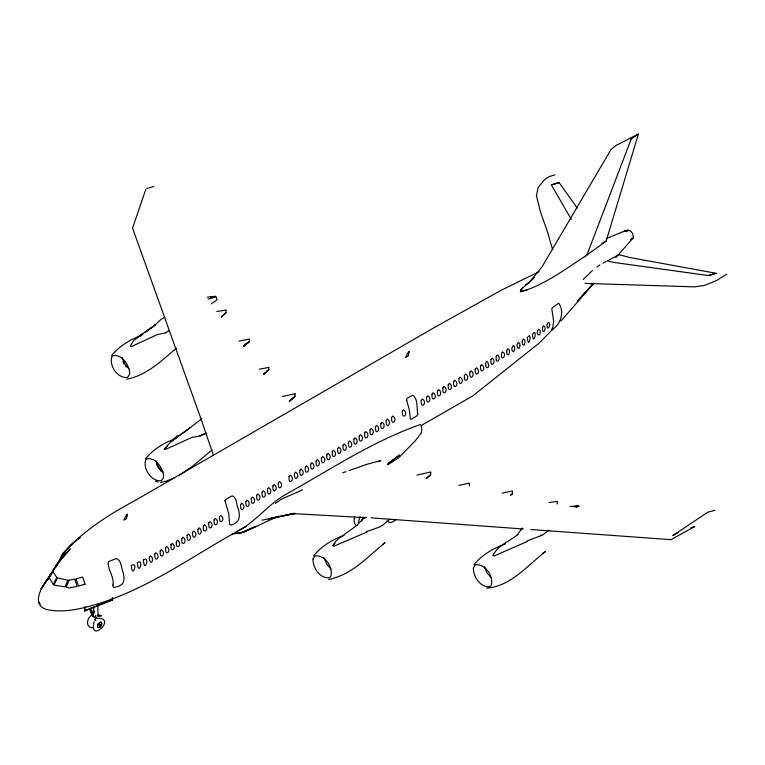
<?xml version="1.0" encoding="UTF-8"?>
<svg xmlns="http://www.w3.org/2000/svg" width="765" height="765" viewBox="0 0 765 765"><rect width="100%" height="100%" fill="white"/><g stroke="black" fill="none" stroke-linecap="round" stroke-linejoin="round"><path stroke-width="1.15" d="M295.214 393.899L294.927 396.595L289.218 401.3L295.06 396.251L289.772 401.003M430.819 472.187L430.609 474.816L426.478 478.221M93.55 613.559L93.856 606.769M626.841 231.671L627.491 230.37C631.383 229.787 634.07 234.606 633.085 238.068L615.787 257.69M112.474 597.953L112.551 599.98L84.58 610.986L84.647 607.477M84.58 610.986L85.011 606.473M97.968 615.882L97.91 604.484M354.568 517.111L354.023 520.659L354.568 523.595L356.174 525.421M358.23 523.088L359.98 516.786M361.778 521.042L362.887 517.322M94.258 612.727L94.564 611.034M557.149 504.087L557.322 501.457M93.99 611.407L93.081 615.127L93.493 613.96M584.565 256.715L606.129 241.166L638.383 134.095L616.217 145.34L611.159 149.28L542.222 266.526L529.562 282.075L534.228 277.58L520.573 289.878M638.383 134.095L631.221 138.953L586.841 255.175C565.67 268.716 544.948 284.991 520.43 291.867M70.045 546.248L80.115 537.269L78.164 539.249M94.124 621.754C88.606 644.656 117.647 617.508 97.356 618.35M143.065 333.54L133.454 340.827L130.318 346.048M50.796 573.262L47.354 580.109L54.717 567.707L49.065 577.097L49.352 576.6C42.161 585.311 29.453 606.004 48.319 609.858C62.692 612.516 77.227 609.705 91.102 605.784C147.894 590.437 195.142 553.535 246.445 526.377M55.396 567.611L62.443 554.023L70.093 546.153M58.044 562.897L70.141 549.012L58.044 562.897L52.546 571.073C60.158 561.835 64.107 549.815 73.909 542.289C92.116 525.259 113.316 512.196 135.185 500.444L433.688 327.908L501.314 290.184L539.182 271.651M167.172 446.454C155.878 458.225 178.886 431.843 178.455 436.002L171.781 441.051L189.691 428.046L179.393 435.534M365.919 517.111L362.132 519.665L357.006 525.392L357.561 524.962L339.287 538.13L335.835 541.161L332.718 545.684L335.06 543.38M55.711 567.305L65.78 550.609L62.443 554.023L73.909 542.289M493.014 555.447C497.671 545.206 509.71 541.41 517.838 534.41L517.283 534.84L522.409 527.965M49.008 577.192L41.109 588.811L49.008 577.192L45.087 582.94M145.771 189.357L132.565 228.171L200.411 417.202L213.473 455.481M469.308 485.947L469.366 483.126L458.943 485.326M492.956 555.323L494.018 556.031L527.429 541.4L526.76 541.075M93.531 613.922L92.718 614.391L92.527 615.882L93.837 617.192M54.965 567.248L61.649 558.555L57.251 564.149M100.923 615.28C101.506 616.332 101.496 615.06 97.872 615.232M593.956 283.117L560.994 320.946M111.547 355.649C119.436 346 130.394 339.287 142.08 335.204M145.407 458.885C153.306 449.237 164.265 442.524 175.94 438.441M313.468 555.916C321.357 546.258 332.316 539.564 343.992 535.462M473.86 564.828C481.979 554.845 493.406 548.142 505.445 543.934M593.2 283.672L577.652 300.932L593.248 283.729M583.188 279.474L592.406 270.542M553.2 328.845C561.204 323.49 564.302 311.623 559.014 303.571L558.268 303.456L552.206 307.846L551.794 308.792L553.631 321.147L552.885 326.885L551.536 329.983L553.2 328.845L539.067 343.179L472.732 395.935L420.712 425.799M522.514 287.965L520.343 291.255L527.047 289.954M221.898 316.595L225.971 312.579L226.086 310.227M389.758 519.206L382.443 525.373M244.102 346.163L249.39 341.42L249.543 339.067L238.9 341.123M263.456 374.506L268.773 369.753L268.926 367.401L259.345 369.199M95.214 619.172L94.984 619.784L95.874 620.128L94.85 619.793L95.118 619.095M176.495 348.123C161.654 360.611 146.507 375.586 126.694 379.191M212.048 449.887L193 465.904L178.685 475.696M512.445 493.712L512.56 490.92L502.108 493.081M510.781 495.137L512.521 493.645L510.877 495.012M426.248 478.546L430.609 474.816M541.897 535.51L549.06 530.269M91.896 615.194C86.684 617.651 85.221 627.73 92.622 627.721M396.165 519.359L393.353 521.625L390.552 522.6L386.488 521.156M630.465 239.694L633.085 238.068M189.118 428.467L201.826 418.809M597.082 266.995L599.884 264.862M387.501 464.106L399.617 454.965L388.276 463.341M275.39 503.533L280.803 499.469L302.471 489.839M382.06 525.354L380.042 526.827L366.473 531.675M244.743 344.996L249.39 341.42L243.547 346.459L249.314 341.678L244.733 345.015M726.75 274.138L716.585 280.516L710.742 282.926L704.211 285.441L694.429 286.865L585.015 283.394M211.322 303.877L217.069 299.823L216.189 296.791L208.185 299.105M142.988 333.597L137.26 337.528L154.607 325.45L155.161 325.02L144.881 332.469L154.607 325.45L161.08 319.359L164.762 317.255M387.788 464.795L398.642 457.853L415.28 440.793L421.257 432.971L421.831 429.873L421.352 426.172M525.565 284.953L529.37 282.591M383.102 543.925L385.091 542.71C367.793 556.624 351.393 575.184 328.606 579.449M542.5 553.449L545.474 551.622C527.63 565.268 510.542 586.631 486.617 588.084M239.34 530.212C255.586 521.338 267.1 506.134 282.648 496.246C326.827 471.689 369.418 443.05 417.193 425.665M94.277 617.097L95.51 616.399M378.742 461.716L380.779 460.597L366.846 464.317L349.27 470.475M603.021 263.17L606.148 261.467M608.175 260.387L618.942 254.716L630.064 257.556L716.164 273.306L708.4 275.543L615.376 262.644L607.2 260.903M602.007 243.337L606.129 241.166M164.848 448.567L165.89 449.256L191.939 437.408L200.621 435.849L206.311 433.124M173.971 478.039L166.273 481.204L160.564 482.428M166.464 332.029L169.553 330.7M84.322 610.862L111.212 600.267M678.335 532.593L672.818 535.586L707.692 512.263L714.816 510.284M606.234 238.575L623.226 231.604L628.237 230.227L623.226 231.604L627.491 230.37M236.261 531.627L238.336 530.776M274.559 517.934L278.938 516.174M200.985 435.132L205.096 433.506M279.187 516.605C264.365 520.908 251.656 530.996 236.328 533.473L243.93 532.23L255.692 526.358L241.185 532.689L243.93 532.23L232.216 534.113M527.86 540.673L541.496 535.471L540.932 534.907M690.699 528.003L694.859 526.502L671.01 539.66L530.853 529.533M367.133 531.991L333.731 546.267L332.718 545.483M342.682 472.789L345.981 471.632M418.197 425.321L420.387 424.556M100.655 622.251L98.302 624.144A3.079 1.779 -60 0 0 98.302 627.683L100.655 626.86L101.994 623.781L101.353 622.385L100.33 622.06L97.977 623.963A3.079 1.779 -60 0 0 97.518 625.034M575.663 507.252L578.904 506.201M513.325 345.503L511.861 348.151A12.479 7.899 -68.8 0 0 512.158 350.819L513.65 351.737L514.749 349.223A12.479 7.899 -68.8 0 0 514.453 346.564L513.334 345.503M153.956 186.478L146.842 188.458M576.523 506.812L578.789 506.143M571.312 219.402L551.345 184.872L559.11 182.606L577.202 207.975M551.345 184.872L559.11 182.625M708.4 275.543L716.164 273.306M554.807 174.869L549.308 176.591L545.55 178.867L543.045 181.42L538.111 187.54L536.418 195.706L540.511 211.943L547.434 231.728L552.636 249.715M416.973 475.075L430.59 472.053M282.428 396.509L294.984 393.765M216.858 311.498L225.866 310.093M549.107 502.5L557.207 501.438M573.673 506.755L578.149 505.761L569.973 506.573M212.163 297.145L215.548 296.418M631.794 238.661L632.512 238.508M262.079 520.21L294.774 513.382L291.886 513.554L366.598 517.695M294.774 513.382L268.41 518.766L295.204 513.554M130.318 345.847L131.322 346.622L157.427 334.525L166.101 332.785L165.441 332.469M210.729 297.136L215.434 296.351L207.286 297.174M98.044 616.542L101.114 616.074M290.212 513.784L292.546 513.688M371.159 517.867L523.356 528.998M155.553 480.994L158.164 482.141M112.551 599.98L112.216 597.828M199.952 435.534L200.621 435.849M630.064 138.322L631.221 138.953M94.85 617.824L96.294 618.149L96.677 617.116M129.017 368.883L124.638 363.652L122.113 357.532M162.888 472.12L158.508 466.889L155.974 460.769M491.321 578.053L486.942 572.822L484.427 566.712M330.929 569.141L326.55 563.91L324.035 557.8M161.415 471.603L157.963 467.224M40.249 604.082L38.384 601.816M101.028 622.203L101.668 623.599L101.028 625.732L99.507 627.338L97.977 627.491A3.079 1.779 -60 0 1 97.518 626.956M125.183 365.517L126.273 367.047M122.849 361.51L124.093 363.987M156.299 463.925L157.542 466.401M89.696 608.605L92.718 616.15M90.557 608.194C95.864 617.9 92.967 620.262 89.735 608.758M232.503 534.257L232.407 533.645M95.682 615.136L95.778 615.672M406.703 400.449L409.313 409.82L410.317 418.589A2.18 1.09 -53.9 0 0 411.168 419.191L416.772 415.959A2.18 1.09 -53.9 0 0 417.91 414.2C416.37 408.74 418.455 398.326 412.517 395.228L406.923 398.46L406.703 400.449M129.667 371.914L129.591 374.334L127.573 377.413C117.867 378.818 108.879 365.775 111.814 356.834L113.105 355.629C121.845 354.071 128.396 364.283 129.667 371.914M163.538 475.151L163.461 477.57L161.444 480.649C151.738 482.055 142.749 469.012 145.675 460.071L146.976 458.866C155.716 457.307 162.266 467.52 163.538 475.151M313 558.986C312.598 567.544 320.105 579.095 329.486 577.671L330.776 576.456C333.703 567.534 324.714 554.472 315.017 555.887L313 558.986M473.382 567.898C472.99 576.456 480.497 588.008 489.868 586.583L491.168 585.378C494.094 576.447 485.106 563.384 475.4 564.799L473.382 567.898M224.967 500.74L228.821 514.023L229.586 524.255L230.676 525.134C239.722 522.839 240.602 516.652 238.24 508.582C236.069 504.843 237.16 497.403 232.149 495.816L225.321 499.755L224.967 500.74M547.348 327.219C547.912 330.145 550.551 324.991 549.509 323.691C548.438 319.598 545.961 325.546 547.348 327.219M480.563 366.081C479.732 375.749 487.228 368.405 481.654 364.599L480.563 366.081M490.977 359.627C489.877 369.705 497.537 361.329 492.058 358.154L490.977 359.627M496.246 356.442C495.022 366.502 502.653 358.116 497.365 354.979L496.246 356.442M501.563 353.287C500.061 362.945 507.941 355.237 502.681 351.824L501.563 353.287M542.538 327.793L542.481 328.443A12.374 7 -73.8 0 0 542.787 331.111L543.8 331.761L545.082 329.352A12.374 7 -73.8 0 0 544.776 326.684L543.427 325.842L542.538 327.793M154.798 554.195C153.985 564.235 161.731 556.318 155.926 552.741L154.798 554.195M160.191 551.077C159.416 561.166 167.124 553.248 161.329 549.624L160.191 551.077M165.584 547.96C164.762 558.001 172.517 550.083 166.722 546.506L165.584 547.96M170.978 544.843C170.155 554.883 177.91 546.965 172.115 543.389L170.978 544.843M176.371 541.725C175.548 551.766 183.304 543.848 177.509 540.281L176.371 541.725M181.764 538.608C180.942 548.648 188.697 540.731 182.902 537.164L181.764 538.608M187.157 535.5C186.335 545.531 194.1 537.613 188.295 534.047L187.157 535.5M192.56 532.383C191.738 542.414 199.493 534.496 193.698 530.929L192.56 532.383M197.953 529.265C197.131 539.306 204.886 531.379 199.091 527.812L197.953 529.265M203.347 526.148C202.524 536.189 210.289 528.271 204.485 524.704L203.347 526.148M208.749 523.031C207.917 533.071 215.682 525.153 209.878 521.587L208.749 523.031M214.143 519.923C213.32 529.954 221.075 522.036 215.281 518.469L214.143 519.923M219.536 516.805C218.714 526.836 226.469 518.919 220.674 515.352L219.536 516.805M240.573 504.661C239.751 514.692 247.506 506.774 241.711 503.207L240.573 504.661M245.919 501.572C245.096 511.613 252.852 503.686 247.057 500.119L245.919 501.572M251.312 498.455C250.49 508.495 258.254 500.568 252.45 497.011L251.312 498.455M256.715 495.338C255.893 505.378 263.648 497.46 257.853 493.894L256.715 495.338M262.108 492.23C261.286 502.261 269.041 494.343 263.246 490.776L262.108 492.23M267.501 489.112C266.679 499.143 274.444 491.226 268.639 487.659L267.501 489.112M272.904 485.995C272.072 496.036 279.837 488.108 274.033 484.541L272.904 485.995M278.297 482.878C277.475 492.918 285.23 485 279.435 481.434L278.297 482.878M289.084 476.652C288.262 486.683 296.026 478.766 290.222 475.199L289.084 476.652M294.487 473.535C293.664 483.576 301.42 475.648 295.615 472.082L294.487 473.535M299.88 470.418C299.058 480.458 306.813 472.531 301.018 468.964L299.88 470.418M305.273 467.3C304.451 477.341 312.216 469.423 306.411 465.856L305.273 467.3M310.666 464.192C309.844 474.224 317.609 466.306 311.804 462.739L310.666 464.192M316.069 461.075C315.247 471.106 323.002 463.188 317.207 459.622L316.069 461.075M321.463 457.958C320.64 467.998 328.395 460.071 322.601 456.504L321.463 457.958M326.856 454.84C326.033 464.881 333.798 456.963 327.994 453.396L326.856 454.84M332.259 451.723C331.436 461.764 339.191 453.846 333.387 450.279L332.259 451.723M337.652 448.615C336.83 458.646 344.585 450.728 338.79 447.162L337.652 448.615M343.045 445.498C342.223 455.529 349.978 447.611 344.183 444.044L343.045 445.498M348.438 442.38C347.616 452.421 355.381 444.494 349.576 440.927L348.438 442.38M353.841 439.263C353.019 449.304 360.774 441.386 354.979 437.819L353.841 439.263M359.234 436.155C358.412 446.186 366.167 438.269 360.372 434.702L359.234 436.155M364.628 433.038C363.805 443.069 371.57 435.151 365.766 431.584L364.628 433.038M370.031 429.92C369.199 439.961 376.963 432.034 371.159 428.467L370.031 429.92M375.424 426.803C374.601 436.844 382.357 428.916 376.562 425.359L375.424 426.803M380.817 423.686C379.995 433.726 387.75 425.809 381.955 422.242L380.817 423.686M386.21 420.578C385.388 430.609 393.153 422.691 387.348 419.124L386.21 420.578M391.613 417.461C390.791 427.492 398.546 419.574 392.741 416.007L391.613 417.461M402.4 411.226C401.577 421.266 409.342 413.349 403.538 409.782L402.4 411.226M421.228 400.363C420.501 410.26 428.075 402.524 422.366 398.909L421.228 400.363M426.631 397.245C425.818 407.066 433.526 399.445 427.759 395.792L426.631 397.245M432.024 394.128C431.078 403.987 439.024 396.318 433.162 392.684L432.024 394.128M437.427 391.02C436.595 401.042 444.379 393.153 438.555 389.567L437.427 391.02M442.82 387.903C441.988 397.934 449.753 390.007 443.958 386.449L442.82 387.903M448.223 384.785C447.382 394.826 455.146 386.889 449.351 383.341L448.223 384.785M453.616 381.678C452.775 391.709 460.54 383.781 454.754 380.224L453.616 381.678M459.019 378.56C458.168 388.591 465.942 380.664 460.148 377.107L459.019 378.56M464.412 375.443C463.561 385.484 471.336 377.547 465.55 373.999L464.412 375.443M469.815 372.335C468.983 382.424 476.729 374.324 470.953 370.882L469.815 372.335M475.208 369.218C474.338 379.077 482.151 371.494 476.356 367.774L475.208 369.218M527.353 337.719C528.653 351.604 532.65 329.266 527.353 337.719M532.44 334.429C533.559 348.065 537.891 326.167 532.44 334.429M537.518 331.13C536.141 334.458 539.899 337.174 540.281 332.813A12.479 7.717 -70.2 0 0 539.975 330.136L538.522 329.237L537.518 331.13M519.932 345.981L518.861 348.524L517.389 347.606A12.479 7.899 -68.8 0 1 517.092 344.939L518.182 342.414L519.636 343.322A12.47 7.688 -70 0 1 519.932 345.981M522.265 341.018L522.199 341.659A12.47 7.688 -70 0 0 522.495 344.327L523.948 345.225L525.019 342.691A12.47 7.688 -70 0 0 524.723 340.023L523.27 339.125L522.265 341.018M488.692 365.335C488.95 368.95 484.905 368.214 485.88 364.762A3.433 2.515 -85.4 0 1 485.765 362.849L486.492 361.501L487.659 361.682L488.692 365.335M506.707 350.724L506.631 351.365A12.479 7.899 -68.8 0 0 506.937 354.032L508.419 354.95L509.528 352.435A12.479 7.899 -68.8 0 0 509.222 349.768L507.625 348.783L506.707 350.724M112.943 584.929L113.067 587.023L114.1 587.377C123.94 585.77 125.307 581.094 123.079 572.277C121.052 567.946 121.683 560.353 116.366 558.507L108.286 561.73C107.272 569.17 114.473 576.743 112.943 584.929M152.56 559.923C151.441 566.53 147.119 557.427 150.533 555.859L152.063 557.149L152.56 559.923M137.384 562.83C138.245 577.374 144.671 557.618 137.384 562.83M143.399 560.076C144.356 574.639 150.552 554.73 143.399 560.076M131.351 565.574C132.135 580.023 138.847 560.544 131.351 565.574M100.024 624.546C99.144 627.099 98.647 623.36 100.024 624.546M100.349 624.737C99.469 627.29 98.972 623.552 100.349 624.737M127.497 514.271L126.502 518.603L123.767 520.181L126.541 514.816L127.497 514.271M409.227 351.642L408.223 355.983L405.498 357.551L408.281 352.187L409.227 351.642M225.971 312.579L221.353 316.892L225.971 312.579M268.773 369.753L263.753 374.114L268.773 369.753M68.984 580.214L66.268 587.109L69.013 587.96L77.16 586.325L74.712 579.115L68.984 580.214M67.865 580.233L65.14 586.879L53.856 585.053L57.585 577.977L67.865 580.233M56.792 577.527L53.215 584.632L49.228 577.594L52.938 571.656L56.792 577.527M85.078 584.259L78.527 586.009L75.984 578.828L82.763 577.164L85.078 584.259"/></g></svg>
